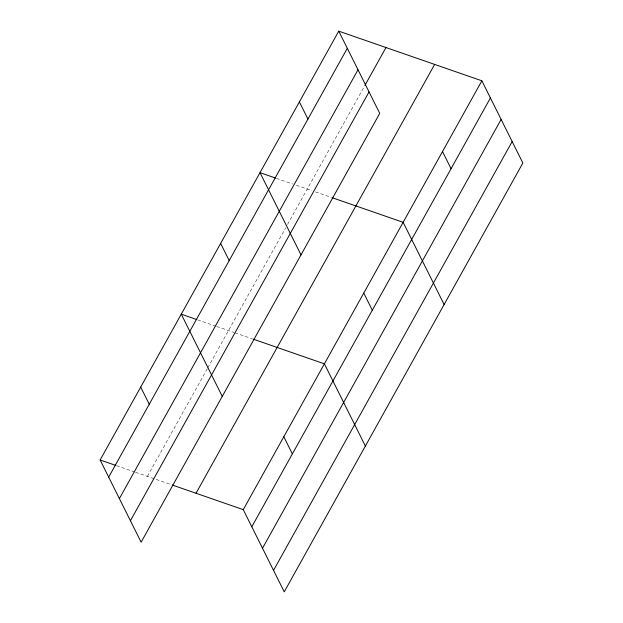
<?xml version="1.0" encoding="UTF-8"?>
<svg xmlns="http://www.w3.org/2000/svg" width="623" height="623" viewBox="0 0 623 623"><rect width="100%" height="100%" fill="white"/><g stroke="black" fill="none" stroke-linecap="round" stroke-linejoin="round"><path stroke-width="0.47" stroke-dasharray="3.12 2.34" d="M147.363 476.369L207.272 368.715M207.739 367.866L285.677 227.8M287.553 224.428L364.424 86.285M276.363 178.342L292.709 184.011M296.338 185.272L311.835 190.646M315.503 191.915L331.109 197.335M197.616 319.856L215.776 326.156M216.687 326.468L234.007 332.48M234.926 332.799L252.37 338.85M116.485 465.661L134.646 471.961M135.557 472.273L171.232 484.655"/><path stroke-width="0.93" d="M338.756 31.15L379.742 113.363L141.125 542.197L100.132 459.984L338.756 31.15L481.875 80.803L522.868 163.016L284.244 591.85L243.258 509.637L172.15 484.974M108.682 477.132L347.307 48.298M119.39 498.602L358.007 69.768M364.891 85.444L385.987 47.535M130.417 520.727L369.042 91.893M196.027 493.252L434.644 64.418M243.258 509.637L481.875 80.803M251.801 526.785L490.426 97.951M262.509 548.256L501.133 119.421M273.536 570.38L512.161 141.546M275.452 178.022L260.009 172.664L301.002 254.877M332.028 197.655L403.136 222.318L444.121 304.53M196.704 319.537L181.262 314.179L222.255 396.392M253.288 339.169L324.388 363.832L365.374 446.045M100.132 459.984L115.574 465.342M442.501 151.56L451.052 168.708M299.383 101.907L307.933 119.055M363.762 293.075L372.313 310.223M220.635 243.422L229.186 260.57M283.823 436.739L292.374 453.887M140.697 387.085L149.247 404.234"/></g></svg>
